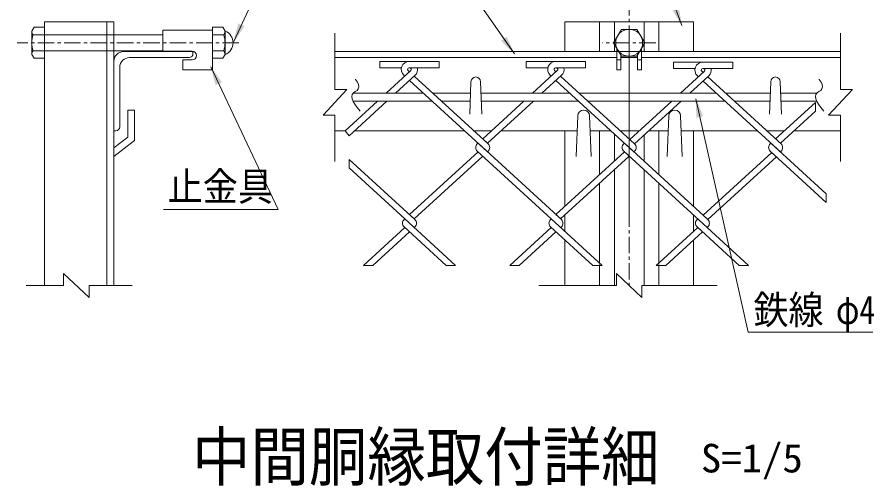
# Model space of a CAD drawing. Units: millimetres, scale not verified, with parts at other scales. Extents: x -4455 to 4455, y -3150 to 3150.
# Drawn here: x 1567 to 2866, y 1491 to 2201 of the extents above; entities that cross this region are included whole.
import ezdxf
from ezdxf.enums import TextEntityAlignment as Align

# ---------------------------------------------------------------- set-up
doc = ezdxf.new("R2010")
doc.units = ezdxf.units.MM
doc.header["$LTSCALE"] = 20
doc.linetypes.add('DASHED', pattern=[7.5, 6, -1.5])
doc.linetypes.add('USER1', pattern=[2, 1.25, -0.25, 0.25, -0.25])
doc.layers.add('0-3_7詳細', color=7, linetype='Continuous', lineweight=18)
doc.styles.add('ＭＳ ゴシック', font='')
doc.styles.get('ＭＳ ゴシック').set_extended_font_data('MS Gothic')

msp = doc.modelspace()

# ---------------------------------------------------------------- linework, layer by layer
at = {"layer": '0-3_7詳細', "color": 1, "linetype": 'USER1'}
for p, q in [((2494.63, 2228.68), (2494.63, 1794.75)), ((1903.14, 2162.53), (1566.89, 2162.53)), ((2534.93, 2162.53), (2454.28, 2162.53)), ((2494.63, 2164.09), (2494.63, 1898.51))]:
    msp.add_line(p, q, dxfattribs=at)
at = {"layer": '0-3_7詳細'}
for p, q in [((1589.25, 2180.29), (1592.58, 2186.05)), ((1592.58, 2186.05), (1608.45, 2186.05)), ((1608.45, 2194.18), (1608.45, 1794.75)), ((1713.45, 2194.18), (1608.45, 2194.18)), ((1608.45, 2139.01), (1608.45, 2186.05)), ((1702.95, 2194.18), (1702.95, 1794.75)), ((1713.45, 2194.18), (1713.45, 1794.75)), ((1862.88, 2139.01), (1862.88, 2186.05)), ((1878.76, 2186.05), (1862.88, 2186.05)), ((1882.08, 2180.29), (1878.76, 2186.05)), ((2397.13, 2194.18), (2592.13, 2194.18)), ((2397.13, 2194.18), (2397.13, 2149.18)), ((2449.63, 2194.18), (2449.63, 2149.18)), ((2472.13, 2194.18), (2472.13, 2149.18)), ((2517.13, 2194.18), (2517.13, 2149.18)), ((2539.63, 2194.18), (2539.63, 2149.18)), ((2592.13, 2194.18), (2592.13, 2149.18)), ((1589.25, 2144.77), (1589.25, 2180.29)), ((1591.31, 2174.53), (1608.45, 2174.53)), ((1713.45, 2174.53), (1787.88, 2174.53)), ((1787.88, 2181.5), (1862.88, 2181.5)), ((1787.88, 2181.5), (1787.88, 2150)), ((1862.88, 2181.5), (1862.88, 2121.5)), ((1880.02, 2174.53), (1862.88, 2174.53)), ((1882.08, 2144.77), (1882.08, 2180.29)), ((1589.25, 2144.77), (1592.58, 2139.01)), ((1591.31, 2150.53), (1608.45, 2150.53)), ((1713.45, 2150.53), (1787.88, 2150.53)), ((1728.45, 2149.18), (1833.45, 2149.18)), ((1787.88, 2150), (1832.13, 2150)), ((1833.45, 2149.18), (1833.45, 2146.18)), ((1880.02, 2150.53), (1862.88, 2150.53)), ((1882.08, 2144.77), (1878.76, 2139.01)), ((2048.56, 2149.18), (2475.88, 2149.18)), ((2629.63, 2149.18), (2359.63, 2149.18)), ((2475.88, 2154.27), (2475.88, 2121.5)), ((2478.35, 2150), (2475.88, 2150)), ((2478.82, 2149.18), (2510.45, 2149.18)), ((2481.88, 2143.88), (2481.88, 2121.5)), ((2510.92, 2150), (2513.38, 2150)), ((2513.38, 2154.27), (2513.38, 2121.5)), ((2513.38, 2149.18), (2814.96, 2149.18)), ((1592.58, 2139.01), (1608.45, 2139.01)), ((1713.45, 2029.18), (1713.45, 2134.18)), ((1737.45, 2140.18), (1827.45, 2140.18)), ((1817.88, 2136.5), (1817.88, 2121.5)), ((1817.88, 2136.5), (1832.13, 2136.5)), ((1878.76, 2139.01), (1862.88, 2139.01)), ((2048.56, 2140.18), (2475.88, 2140.18)), ((2481.88, 2136.5), (2475.88, 2136.5)), ((2481.88, 2140.18), (2507.38, 2140.18)), ((2507.38, 2136.5), (2513.38, 2136.5)), ((2513.38, 2140.18), (2814.96, 2140.18)), ((1722.45, 2035.18), (1722.45, 2125.18)), ((1817.88, 2121.5), (1862.88, 2121.5)), ((2481.88, 2121.5), (2475.88, 2121.5)), ((2154.49, 2112.06), (2153.05, 2113.38)), ((2168.7, 2112.06), (2170.14, 2113.38)), ((2253.06, 2054.35), (2254.86, 2103.55)), ((2271.06, 2054.35), (2269.26, 2103.55)), ((2707.36, 2054.35), (2709.16, 2103.55)), ((2725.36, 2054.35), (2723.56, 2103.55)), ((2076.42, 2086.18), (2182.73, 2086.18)), ((2196.94, 2086.18), (2254.22, 2086.18)), ((2269.89, 2086.18), (2404.76, 2086.18)), ((2418.97, 2086.18), (2626.79, 2086.18)), ((2641, 2086.18), (2708.52, 2086.18)), ((2724.19, 2086.18), (2779.25, 2086.18)), ((2075.88, 2074.18), (2195.83, 2074.18)), ((2210.04, 2074.18), (2253.78, 2074.18)), ((2270.33, 2074.18), (2417.86, 2074.18)), ((2432.07, 2074.18), (2639.89, 2074.18)), ((2654.1, 2074.18), (2708.08, 2074.18)), ((2724.63, 2074.18), (2778.72, 2074.18)), ((1734.45, 2060.68), (1734.45, 2019.68)), ((1744.95, 2060.68), (1734.45, 2060.68)), ((1744.95, 2060.68), (1744.95, 2014.52)), ((2414.38, 1990.18), (2416.63, 2051.68)), ((2436.88, 1990.18), (2434.63, 2051.68)), ((2552.38, 1990.18), (2554.63, 2051.68)), ((2574.88, 1990.18), (2572.63, 2051.68)), ((1713.45, 2029.18), (1716.45, 2029.18)), ((2048.56, 2029.18), (2064.04, 2029.18)), ((2078.25, 2029.18), (2244.94, 2029.18)), ((2259.15, 2029.18), (2286.07, 2029.18)), ((2300.28, 2029.18), (2415.81, 2029.18)), ((2397.13, 2029.18), (2397.13, 1914.49)), ((2435.46, 2029.18), (2466.97, 2029.18)), ((2449.63, 2029.18), (2449.63, 1962.59)), ((2481.18, 2029.18), (2510.23, 2029.18)), ((2524.44, 2029.18), (2553.81, 2029.18)), ((2539.63, 2029.18), (2539.63, 1962.59)), ((2573.46, 2029.18), (2688.99, 2029.18)), ((2592.13, 2029.18), (2592.13, 1914.49)), ((2703.2, 2029.18), (2730.12, 2029.18)), ((2744.33, 2029.18), (2814.96, 2029.18)), ((1713.45, 2003.45), (1734.45, 2019.68)), ((1713.45, 1990.18), (1744.95, 2014.52)), ((2472.13, 2024.45), (2472.13, 1983.21)), ((2517.13, 2022.48), (2517.13, 1983.21)), ((2502.81, 1998.3), (2501.74, 1997.32)), ((2472.13, 1970.19), (2472.13, 1794.75)), ((2517.13, 1970.19), (2517.13, 1794.75)), ((2449.63, 1949.57), (2449.63, 1828.59)), ((2539.63, 1949.57), (2539.63, 1828.59)), ((2397.13, 1901.46), (2397.13, 1876.7)), ((2592.13, 1901.46), (2592.13, 1876.7)), ((2397.13, 1863.68), (2397.13, 1794.75)), ((2592.13, 1863.68), (2592.13, 1794.75)), ((2449.63, 1826.57), (2449.63, 1794.75)), ((2539.63, 1826.57), (2539.63, 1794.75))]:
    msp.add_line(p, q, dxfattribs=at)
at = {"layer": '0-3_7詳細', "color": 3, "linetype": 'DASHED'}
for p, q in [((1608.45, 2174.53), (1713.45, 2174.53)), ((1608.45, 2150.53), (1713.45, 2150.53))]:
    msp.add_line(p, q, dxfattribs=at)
at = {"layer": '0-3_7詳細', "color": 4}
for p, q in [((2048.56, 2091.62), (2048.56, 2177.2)), ((2814.96, 2091.62), (2814.96, 2177.2)), ((2066.56, 2091.62), (2030.56, 2052.85)), ((2048.56, 2091.62), (2066.56, 2091.62)), ((2048.56, 2052.85), (2030.56, 2052.85)), ((2048.56, 2052.85), (2048.56, 1982.65)), ((2814.96, 2052.85), (2796.96, 2052.85)), ((2814.96, 2052.85), (2814.96, 1982.65)), ((1637.26, 1794.75), (1637.26, 1812.75)), ((1676.03, 1776.75), (1637.26, 1812.75)), ((2514.02, 1776.75), (2475.25, 1812.75)), ((2475.25, 1794.75), (2475.25, 1812.75)), ((1637.26, 1794.75), (1580.69, 1794.75)), ((1676.03, 1794.75), (1741.3, 1794.75)), ((1676.03, 1794.75), (1676.03, 1776.75)), ((2475.25, 1794.75), (2357.44, 1794.75)), ((2514.02, 1794.75), (2627.96, 1794.75)), ((2514.02, 1794.75), (2514.02, 1776.75))]:
    msp.add_line(p, q, dxfattribs=at)
at = {"layer": '0-3_7詳細', "color": 3}
for p, q in [((2116.59, 2134.23), (2116.59, 2124.63)), ((2162.03, 2134.23), (2116.59, 2134.23)), ((2161.16, 2134.23), (2206.59, 2134.23)), ((2206.59, 2134.23), (2206.59, 2124.63)), ((2384.06, 2134.23), (2338.62, 2134.23)), ((2338.62, 2134.23), (2338.62, 2124.63)), ((2383.18, 2134.23), (2428.62, 2134.23)), ((2428.62, 2134.23), (2428.62, 2124.63)), ((2561.72, 2133.25), (2561.72, 2123.65)), ((2607.16, 2133.25), (2561.72, 2133.25)), ((2606.28, 2133.25), (2651.72, 2133.25)), ((2651.72, 2133.25), (2651.72, 2123.65)), ((2149.4, 2124.63), (2116.59, 2124.63)), ((2163.65, 2120.46), (2126.24, 2086.18)), ((2161.59, 2118.57), (2159.54, 2120.46)), ((2161.16, 2124.63), (2206.59, 2124.63)), ((2162.03, 2124.63), (2161.16, 2124.63)), ((2161.59, 2118.57), (2163.65, 2120.46)), ((2371.43, 2124.63), (2338.62, 2124.63)), ((2385.68, 2120.46), (2348.27, 2086.18)), ((2383.62, 2118.57), (2381.56, 2120.46)), ((2383.18, 2124.63), (2428.62, 2124.63)), ((2384.06, 2124.63), (2383.18, 2124.63)), ((2594.53, 2123.65), (2561.72, 2123.65)), ((2608.78, 2119.48), (2572.44, 2086.18)), ((2606.72, 2117.59), (2604.66, 2119.48)), ((2606.28, 2123.65), (2651.72, 2123.65)), ((2607.16, 2123.65), (2606.28, 2123.65)), ((2170.14, 2113.38), (2140.45, 2086.18)), ((2279.71, 1997.32), (2161.59, 2105.55)), ((2280.78, 2009.36), (2168.7, 2112.06)), ((2392.16, 2113.38), (2362.48, 2086.18)), ((2376.52, 2112.06), (2375.08, 2113.38)), ((2501.74, 1997.32), (2383.62, 2105.55)), ((2502.81, 2009.36), (2390.73, 2112.06)), ((2615.26, 2112.4), (2586.65, 2086.18)), ((2599.61, 2111.08), (2598.18, 2112.4)), ((2724.84, 1996.34), (2606.72, 2104.57)), ((2725.91, 2008.38), (2613.82, 2111.08)), ((2113.15, 2074.18), (2064.04, 2029.18)), ((2335.17, 2074.18), (2272.61, 2016.85)), ((2349.38, 2074.18), (2279.71, 2010.34)), ((2559.34, 2074.18), (2495.71, 2015.87)), ((2573.55, 2074.18), (2502.81, 2009.36)), ((2777.01, 2072.14), (2716.66, 2016.85)), ((2777.01, 2072.14), (2777.01, 2059.12)), ((2777.01, 2059.12), (2723.77, 2010.34)), ((2280.78, 2009.36), (2272.61, 2016.85)), ((2265.5, 2010.34), (2264.43, 2009.36)), ((2265.5, 2010.34), (2264.43, 2009.36)), ((2391.8, 1894.61), (2265.5, 2010.34)), ((2487.53, 2010.34), (2486.46, 2009.36)), ((2487.53, 2010.34), (2486.46, 2009.36)), ((2613.82, 1894.61), (2487.53, 2010.34)), ((2709.56, 2010.34), (2708.49, 2009.36)), ((2709.56, 2010.34), (2708.49, 2009.36)), ((2793.12, 1933.76), (2709.56, 2010.34)), ((2265.5, 1997.32), (2161.59, 1902.1)), ((2272.61, 1990.81), (2168.7, 1895.59)), ((2376.52, 1895.59), (2264.43, 1998.3)), ((2280.78, 1998.3), (2279.71, 1997.32)), ((2487.53, 1997.32), (2383.62, 1902.1)), ((2494.63, 1990.81), (2390.73, 1895.59)), ((2612.75, 1882.57), (2486.46, 1998.3)), ((2710.63, 1996.34), (2606.72, 1901.12)), ((2717.73, 1989.83), (2613.82, 1894.61)), ((2716.66, 1990.81), (2708.49, 1998.3)), ((2793.12, 1920.74), (2708.49, 1998.3)), ((2724.84, 1998.3), (2723.77, 1997.32)), ((2724.84, 1998.3), (2723.77, 1997.32)), ((2169.77, 1894.61), (2070.14, 1985.9)), ((2070.14, 1972.88), (2070.14, 1985.9)), ((2154.49, 1895.59), (2070.14, 1972.88)), ((2793.12, 1933.76), (2793.12, 1920.74)), ((2169.77, 1894.61), (2161.59, 1902.1)), ((2391.8, 1894.61), (2383.62, 1902.1)), ((2154.49, 1895.59), (2153.42, 1894.61)), ((2154.49, 1895.59), (2153.42, 1894.61)), ((2217.29, 1825.03), (2153.42, 1883.55)), ((2231.5, 1825.03), (2154.49, 1895.59)), ((2169.77, 1883.55), (2168.7, 1882.57)), ((2439.31, 1825.03), (2375.44, 1883.55)), ((2376.52, 1895.59), (2375.45, 1894.61)), ((2376.52, 1895.59), (2375.45, 1894.61)), ((2453.52, 1825.03), (2376.52, 1895.59)), ((2391.8, 1883.55), (2390.73, 1882.57)), ((2598.54, 1895.59), (2597.47, 1894.61)), ((2598.54, 1895.59), (2597.47, 1894.61)), ((2661.34, 1825.03), (2597.47, 1883.55)), ((2605.65, 1876.06), (2597.47, 1883.55)), ((2613.82, 1883.55), (2612.75, 1882.57)), ((2613.82, 1883.55), (2612.75, 1882.57)), ((2154.49, 1882.57), (2091.69, 1825.03)), ((2161.59, 1876.06), (2105.9, 1825.03)), ((2376.52, 1882.57), (2313.72, 1825.03)), ((2383.62, 1876.06), (2327.93, 1825.03)), ((2598.54, 1882.57), (2535.75, 1825.03)), ((2605.65, 1876.06), (2549.96, 1825.03)), ((2675.55, 1825.03), (2612.75, 1882.57)), ((2105.9, 1825.03), (2091.69, 1825.03)), ((2231.5, 1825.03), (2217.29, 1825.03)), ((2327.93, 1825.03), (2313.72, 1825.03)), ((2453.52, 1825.03), (2439.31, 1825.03)), ((2549.96, 1825.03), (2535.75, 1825.03)), ((2675.55, 1825.03), (2661.34, 1825.03))]:
    msp.add_line(p, q, dxfattribs=at)
at = {"layer": '0-3_7詳細'}
for points in [[(1635.59, 2315.57), (1965.19, 2315.57), (1895.13, 2164.35)], [(2840.63, 2316.37), (2527.28, 2316.37), (2574.42, 2188.71)], [(2020.32, 2248.81), (2249.08, 2248.81), (2320.61, 2145.76)], [(2507.38, 2143.88), (2507.38, 2121.5), (2513.38, 2121.5)], [(1789, 1909.74), (1962.58, 1909.74), (1860.54, 2125.89)], [(2863.95, 1723.78), (2674.88, 1723.78), (2595.6, 2077.55)]]:
    msp.add_lwpolyline(points, dxfattribs=at)
at = {"layer": '0-3_7詳細', "color": 3}
msp.add_lwpolyline([(2471.11, 2162.53), (2482.87, 2182.9), (2506.39, 2182.9), (2518.15, 2162.53), (2506.39, 2142.16), (2482.87, 2142.16)], close=True, dxfattribs=at)
at = {"layer": '0-3_7詳細', "color": 4}
for points in [[(2079.61, 2107.45), (2079.93, 2107.07), (2082.59, 2102.87), (2084.16, 2099.11), (2084.63, 2095.79), (2084, 2092.92), (2082.28, 2090.49), (2079.46, 2088.5), (2076.63, 2086.49), (2074.88, 2084.01), (2074.2, 2081.05), (2074.59, 2077.62), (2076.06, 2073.71), (2078.6, 2069.33), (2082.21, 2064.47), (2086.9, 2059.14)], [(2782.45, 2107.45), (2782.76, 2107.07), (2785.42, 2102.87), (2786.99, 2099.11), (2787.46, 2095.79), (2786.84, 2092.92), (2785.11, 2090.49), (2782.3, 2088.5), (2779.47, 2086.49), (2777.72, 2084.01), (2777.03, 2081.05), (2777.43, 2077.62), (2778.89, 2073.71), (2781.43, 2069.33), (2785.05, 2064.47), (2789.74, 2059.14)], [(2814.96, 2091.62), (2832.96, 2091.62), (2796.96, 2052.85)]]:
    msp.add_lwpolyline(points, dxfattribs=at)
at = {"layer": '0-3_7詳細', "color": 3}
msp.add_lwpolyline([(2127.36, 2074.18), (2070.14, 2021.75), (2064.04, 2029.18)], dxfattribs=at)
msp.add_circle((2494.63, 2162.53), 20.4, dxfattribs=at)
at = {"layer": '0-3_7詳細'}
for centre, radius, start, end in [((1598.34, 2180.29), 9.09, 180, 219.3382), ((1625.25, 2162.53), 36, 160.52878, 199.47122), ((1846.08, 2162.53), 36, 340.52878, 19.47122), ((1873, 2180.29), 9.09, 320.6618, 0), ((1875.26, 2162.53), 19.02, 291.00774, 68.99226), ((1598.34, 2144.77), 9.09, 140.6618, 180), ((1728.45, 2134.18), 15, 90, 180), ((1827.45, 2146.18), 6, 270, 0), ((1832.13, 2143.25), 6.75, 270, 90), ((1873, 2144.77), 9.09, 0, 39.3382), ((1737.45, 2125.18), 15, 90, 180), ((2262.06, 2103.55), 7.2, 0, 180), ((2716.36, 2103.55), 7.2, 0, 180), ((2425.63, 2051.68), 9, 0, 180), ((2563.63, 2051.68), 9, 0, 180), ((1716.45, 2035.18), 6, 270, 0)]:
    msp.add_arc(centre, radius, start, end, dxfattribs=at)
at = {"layer": '0-3_7詳細', "color": 3}
for centre, radius, start, end in [((2161.16, 2122.23), 12, 90, 227.5), ((2383.18, 2122.23), 12, 90, 227.5), ((2606.28, 2121.25), 12, 90, 227.5), ((2161.16, 2122.23), 2.4, 90, 227.5), ((2162.03, 2122.23), 2.4, 312.5, 90), ((2162.03, 2122.23), 12, 312.5, 11.53696), ((2383.18, 2122.23), 2.4, 90, 227.5), ((2384.06, 2122.23), 2.4, 312.5, 90), ((2384.06, 2122.23), 12, 312.5, 11.53696), ((2606.28, 2121.25), 2.4, 90, 227.5), ((2607.16, 2121.25), 2.4, 312.5, 90), ((2607.16, 2121.25), 12, 312.5, 11.53696), ((2269.5, 2003.83), 7.5, 132.5, 227.5), ((2275.71, 2003.83), 7.5, 312.5, 47.5), ((2491.53, 2003.83), 7.5, 132.5, 227.5), ((2497.74, 2003.83), 7.5, 312.5, 47.5), ((2713.55, 2003.83), 7.5, 132.5, 227.5), ((2719.77, 2003.83), 7.5, 312.5, 47.5), ((2158.48, 1889.08), 7.5, 132.5, 227.5), ((2164.7, 1889.08), 7.5, 312.5, 47.5), ((2380.51, 1889.08), 7.5, 132.5, 227.5), ((2386.73, 1889.08), 7.5, 312.5, 47.5), ((2602.54, 1889.08), 7.5, 132.5, 227.5), ((2608.76, 1889.08), 7.5, 312.5, 47.5)]:
    msp.add_arc(centre, radius, start, end, dxfattribs=at)
at = {"layer": '0-3_7詳細'}
for points in [[(2575.11, 2186.83), (2559.83, 2213.17), (2569.61, 2216.78)], [(1894.29, 2162.53), (1902.17, 2191.94), (1911.63, 2187.56)], [(2321.75, 2144.12), (2300.37, 2165.79), (2308.92, 2171.73)], [(1859.68, 2127.7), (1877.2, 2102.79), (1867.78, 2098.35)], [(2595.16, 2079.51), (2606.8, 2051.37), (2596.64, 2049.09)]]:
    msp.add_solid(points, dxfattribs=at)

# ---------------------------------------------------------------- texts
at = {"layer": '0-3_7詳細', "color": 3, "style": 'ＭＳ ゴシック'}
for s, width, p in [('止金具', 0.9, (1795.22, 1910.11)), ('鉄線', 0.9, (2683.02, 1723.28)), ('φ4', 0.8, (2807.94, 1723.28)), ('S=1/5', 1.05, (2603.3, 1498.43))]:
    msp.add_text(s, height=43.26, dxfattribs=dict(at, width=width)).set_placement(p, align=Align.BOTTOM_LEFT)
at = {"layer": '0-3_7詳細', "style": 'ＭＳ ゴシック', "width": 0.9}
msp.add_text('中間胴縁取付詳細', height=72.14, dxfattribs=at).set_placement((1832.12, 1477.48), align=Align.BOTTOM_LEFT)

doc.saveas('drawing.dxf')
